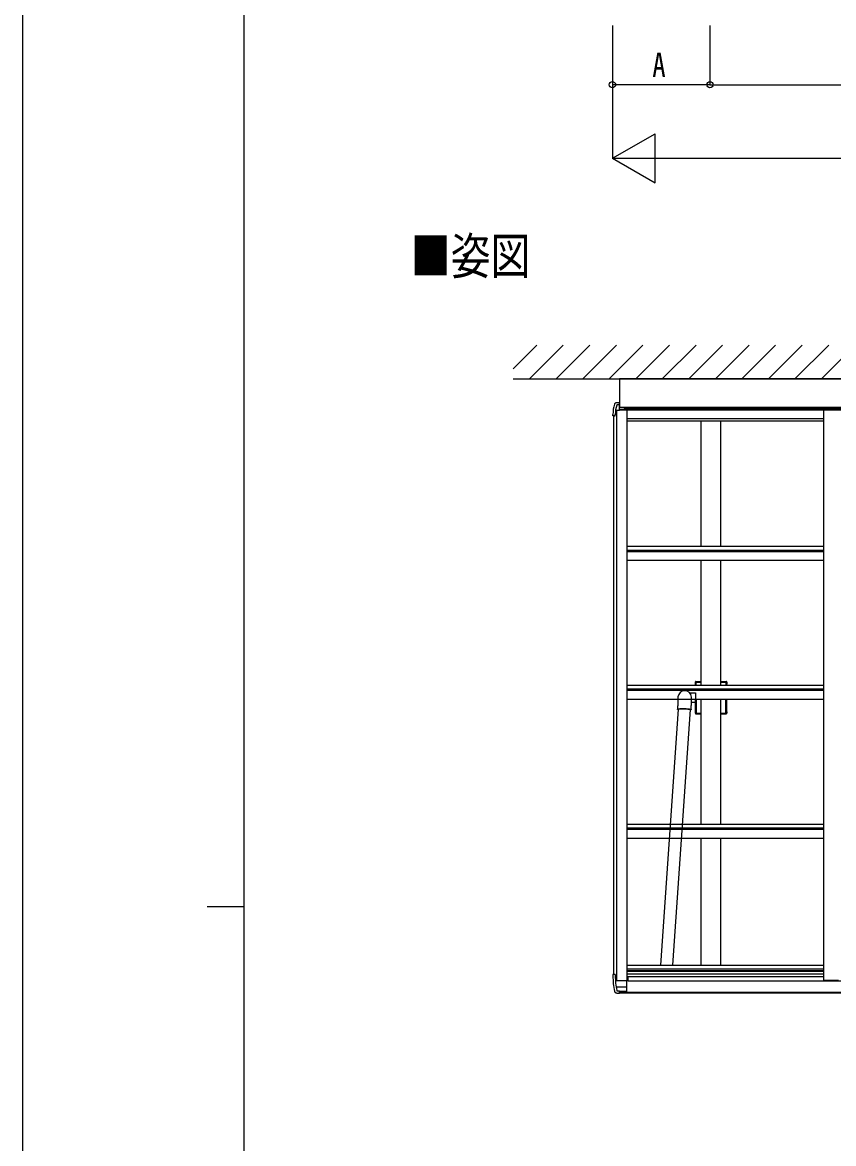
# Model space of a CAD drawing. Units: millimetres, scale not verified. Extents: x -10512 to 10512, y -7425 to 7425.
# Drawn here: x -10512 to -7768, y -490 to 3306 of the extents above; entities that cross this region are included whole.
import ezdxf
from ezdxf.enums import TextEntityAlignment as Align

# ---------------------------------------------------------------- set-up
doc = ezdxf.new("R2010")
doc.units = ezdxf.units.MM
doc.header["$LTSCALE"] = 40
for name, color, linetype in [('0-2_USER1', 3, 'Continuous'), ('0-3_YKK_11E', 7, 'Continuous'), ('0-5_YKK_13', 4, 'Continuous'), ('0-6_YKK_A1', 4, 'Continuous'), ('0-7_YKK_D', 6, 'Continuous'), ('0-8_YKK_ZWAK', 7, 'Continuous')]:
    doc.layers.add(name, color=color, linetype=linetype)
doc.styles.add('ＭＳ ゴシック', font='')
doc.styles.get('ＭＳ ゴシック').set_extended_font_data('MS Gothic')

msp = doc.modelspace()

# ---------------------------------------------------------------- linework, layer by layer
at = {"layer": '0-3_YKK_11E'}
for p, q in [((-8233.5, 1075.04), (-8215.5, 1075.04)), ((-8232.8, 1062.32), (-8232.8, 1070.34)), ((-8230.3, 1072.84), (-8215.5, 1072.84)), ((-8149.5, 1075.04), (-8131.5, 1075.04)), ((-8149.5, 1072.84), (-8134.7, 1072.84)), ((-8132.2, 1070.34), (-8132.2, 1062.32)), ((-8233.5, 965.04), (-8215.5, 965.04)), ((-8230.3, 967.24), (-8215.5, 967.24)), ((-8149.5, 967.24), (-8134.7, 967.24)), ((-8149.5, 965.04), (-8131.5, 965.04))]:
    msp.add_line(p, q, dxfattribs=at)
for points in [[(-8233, 1014.92), (-8233, 996.69), (-8232.9, 996.47), (-8232.8, 996.24), (-8232.8, 995.84), (-8232.9, 995.62), (-8233, 995.4), (-8233, 979.69), (-8232.9, 979.47), (-8232.8, 979.24), (-8232.8, 969.74)], [(-8132.2, 969.74), (-8132.2, 979.24), (-8132.1, 979.47), (-8132, 979.69), (-8132, 995.4), (-8132.1, 995.62), (-8132.2, 995.84), (-8132.2, 996.24), (-8132.1, 996.47), (-8132, 996.69), (-8132, 1014.92)]]:
    msp.add_lwpolyline(points, dxfattribs=at)
for centre, radius, start, end in [((-8233.5, 1073.04), 2, 90, 181.08102), ((-11042.25, 1020.04), 2807.25, 0.86282, 1.08102), ((-8230.3, 1070.34), 2.5, 90, 180), ((-8134.7, 1070.34), 2.5, 0, 90), ((-8131.5, 1073.04), 2, 358.91898, 90), ((-5322.75, 1020.04), 2807.25, 178.91898, 179.13718), ((-11042.25, 1020.04), 2807.25, 358.91898, 359.89548), ((-5322.75, 1020.04), 2807.25, 180.10452, 181.08102), ((-8233.5, 967.04), 2, 178.91898, 270), ((-8230.3, 969.74), 2.5, 180, 270), ((-8134.7, 969.74), 2.5, 270, 0), ((-8131.5, 967.04), 2, 270, 1.08102)]:
    msp.add_arc(centre, radius, start, end, dxfattribs=at)
at = {"layer": '0-5_YKK_13'}
for p, q in [((-8492.5, 2099.23), (-8492.5, 2002.38)), ((-4912.5, 2099.23), (-8492.5, 2099.23)), ((-8501.51, 2019.27), (-8492.5, 2019.74)), ((-8492.5, 2019.74), (-8492.5, 2018.88)), ((-8492.5, 2018.88), (-8492.5, 2017)), ((-8492.5, 2017), (-8492.5, 2011.74)), ((-8514.5, 1973.74), (-8514.5, 1978.74)), ((-8506.5, 1973.74), (-8506.5, 1978.74)), ((-8503.5, 1993.44), (-8492.5, 1993.44)), ((-8503.5, 1980.74), (-8503.5, 1993.44)), ((-8492.5, 2011.74), (-8499.82, 2011.74)), ((-8492.5, 1993.44), (-8492.5, 2011.73)), ((-4912.5, 2002.38), (-8492.5, 2002.38)), ((-8513.65, 1973.74), (-8514.5, 1973.74)), ((-8510.35, 1973.74), (-8513.65, 1973.74)), ((-8510.35, 1973.74), (-8506.5, 1973.74)), ((-8254.98, 1036.04), (-8252.5, 1036.04)), ((-8252.5, 1035.04), (-8254.06, 1035.04)), ((-8253.25, 1034.04), (-8253, 1034.04)), ((-8253, 1034.04), (-8252.5, 1033.54)), ((-8252.5, 1035.04), (-8252.5, 1033.01)), ((-8235.5, 1035.54), (-8235.5, 1004.54)), ((-8235.5, 1003.54), (-8248.74, 1003.93)), ((-8235.5, 1004.54), (-8235.5, 1003.54)), ((-8293.65, 980.67), (-8353.5, 114.65)), ((-8311.5, 114.65), (-8251.61, 979.43)), ((-8514.5, 82.38), (-8514.5, 77.38)), ((-8513.65, 82.38), (-8514.5, 82.38)), ((-8506.5, 82.38), (-8506.5, 77.38)), ((-8468.5, 62.53), (-8468.5, 40.38)), ((-8501.51, 19.85), (-8492.5, 19.38)), ((-8499.82, 27.38), (-8492.5, 27.38)), ((-8492.5, 22.12), (-8492.5, 27.38)), ((-8468.5, 24.98), (-8492.5, 24.98)), ((-8469.5, 22.98), (-8492.5, 22.98)), ((-8492.5, 20.24), (-8492.5, 22.12)), ((-8492.5, 19.38), (-8492.5, 20.24)), ((-8469.5, 22.98), (-8468.5, 23.98)), ((-8468.5, 24.98), (-8468.5, 23.98))]:
    msp.add_line(p, q, dxfattribs=at)
for points in [[(-8509.17, 2013.35), (-8508.89, 2014.11), (-8508.53, 2014.84), (-8508.11, 2015.54), (-8507.62, 2016.2), (-8507.35, 2016.5), (-8507, 2016.86), (-8506.33, 2017.45), (-8505.62, 2017.95), (-8504.88, 2018.37), (-8504.11, 2018.71), (-8503.34, 2018.97), (-8502.97, 2019.06), (-8502.55, 2019.15), (-8501.77, 2019.25)], [(-8503.5, 1980.74), (-8503.5, 1978.74), (-8506.5, 1978.74)], [(-8252.5, 1035.04), (-8252.5, 1036.04), (-8235.5, 1036.54), (-8235.5, 1035.54)], [(-8294.27, 1023.31), (-8294.34, 1022.68), (-8294.38, 1022.35), (-8294.42, 1022), (-8294.46, 1021.63), (-8294.49, 1021.22), (-8294.53, 1020.8), (-8294.56, 1020.35), (-8294.62, 1019.41), (-8294.68, 1018.4), (-8294.74, 1017.34), (-8294.79, 1016.25), (-8294.84, 1015.13), (-8294.89, 1013.97), (-8294.93, 1012.75), (-8294.98, 1011.49), (-8295.02, 1010.18), (-8295.06, 1008.83), (-8295.1, 1007.43), (-8295.14, 1006), (-8295.17, 1004.52), (-8295.21, 1003.02), (-8295.24, 1001.48), (-8295.27, 999.92), (-8295.3, 998.33), (-8295.33, 996.72), (-8295.37, 993.46), (-8295.42, 990.16), (-8295.49, 986.87), (-8295.66, 980.29)], [(-8249.68, 978.96), (-8249.46, 985.54), (-8249.2, 992.12), (-8249.06, 995.38), (-8248.99, 996.99), (-8248.93, 998.58), (-8248.87, 1000.14), (-8248.81, 1001.68), (-8248.76, 1003.18), (-8248.71, 1004.66), (-8248.67, 1006.09), (-8248.63, 1007.49), (-8248.59, 1008.84), (-8248.56, 1010.15), (-8248.53, 1011.41), (-8248.5, 1012.63), (-8248.48, 1013.79), (-8248.47, 1014.91), (-8248.46, 1016), (-8248.45, 1017.07), (-8248.45, 1018.07), (-8248.46, 1019.02), (-8248.47, 1019.47), (-8248.48, 1019.89), (-8248.49, 1020.3), (-8248.51, 1020.68), (-8248.52, 1021.03), (-8248.54, 1021.36), (-8248.58, 1021.99)], [(-8293.77, 979.25), (-8294.55, 979.5), (-8295.26, 979.82), (-8295.62, 980.13), (-8295.61, 980.44), (-8295.24, 980.74), (-8294.51, 981.02), (-8293.44, 981.27), (-8292.04, 981.5), (-8290.34, 981.71), (-8288.35, 981.87), (-8286.12, 982.01), (-8283.68, 982.1), (-8281.06, 982.16), (-8278.32, 982.17), (-8275.48, 982.15), (-8272.6, 982.09)], [(-8272.6, 981.91), (-8275.39, 981.98), (-8278.14, 982), (-8280.79, 981.98), (-8283.31, 981.92), (-8285.64, 981.82), (-8287.75, 981.68), (-8289.6, 981.51), (-8291.16, 981.31), (-8292.4, 981.07), (-8293.31, 980.82), (-8293.87, 980.54), (-8294.06, 980.24), (-8293.88, 979.94), (-8293.72, 979.82)], [(-8272.6, 982.09), (-8269.71, 981.98), (-8266.88, 981.84), (-8264.14, 981.67), (-8261.53, 981.46), (-8259.1, 981.23), (-8256.88, 980.97), (-8254.91, 980.68), (-8253.22, 980.38), (-8251.83, 980.07), (-8250.78, 979.76), (-8250.07, 979.44), (-8249.72, 979.12), (-8249.73, 978.81), (-8250.1, 978.51), (-8250.82, 978.24), (-8251.73, 978.01)], [(-8251.68, 978.58), (-8251.47, 978.72), (-8251.28, 979.01), (-8251.45, 979.31), (-8251.99, 979.62), (-8252.88, 979.93), (-8254.11, 980.24), (-8255.66, 980.53), (-8257.49, 980.81), (-8259.59, 981.07), (-8261.91, 981.3), (-8264.42, 981.5), (-8267.07, 981.68), (-8269.81, 981.81), (-8272.6, 981.91)], [(-8506.5, 82.38), (-8510.35, 82.38), (-8513.65, 82.38)], [(-8503.75, 40.38), (-8468.5, 40.38), (-8468.5, 24.98)], [(-8509.17, 25.79), (-8508.94, 25.14), (-8508.59, 24.38), (-8508.16, 23.66), (-8507.67, 22.99), (-8507.11, 22.36), (-8506.43, 21.75), (-8505.71, 21.22), (-8504.95, 20.78), (-8504.57, 20.6), (-8504.17, 20.42), (-8503.37, 20.16), (-8502.57, 19.97), (-8501.77, 19.87)]]:
    msp.add_lwpolyline(points, dxfattribs=at)
for centre, radius, start, end in [((-8399.5, 1978.74), 115, 162.49309, 180), ((-8399.5, 1978.74), 107, 162.82818, 180), ((-8499.82, 2009.74), 2, 90, 162.82818), ((-8271.5, 1020.04), 23, 4.85714, 174.52639), ((-8262.76, 77.3), 251.74, 179.98118, 191.80718), ((-8257.41, 77.3), 249.09, 179.98192, 191.23052), ((-8499.82, 29.38), 2, 197.17182, 270)]:
    msp.add_arc(centre, radius, start, end, dxfattribs=at)
at = {"layer": '0-6_YKK_A1'}
for p, q in [((-8851.77, 2133.68), (-8772.14, 2213.32)), ((-8796.42, 2099.23), (-8682.33, 2213.32)), ((-8706.62, 2099.23), (-8592.53, 2213.32)), ((-8616.82, 2099.23), (-8502.73, 2213.32)), ((-8527.02, 2099.23), (-8412.93, 2213.32)), ((-8437.21, 2099.23), (-8323.12, 2213.32)), ((-8347.41, 2099.23), (-8233.32, 2213.32)), ((-8257.61, 2099.23), (-8143.52, 2213.32)), ((-8167.81, 2099.23), (-8053.72, 2213.32)), ((-8078, 2099.23), (-7963.91, 2213.32)), ((-7988.2, 2099.23), (-7874.11, 2213.32)), ((-7898.4, 2099.23), (-7784.31, 2213.32)), ((-7808.59, 2099.23), (-7694.51, 2213.32)), ((-8852.52, 2099.23), (-4552.48, 2099.23)), ((-8492.5, 1993.44), (-8492.5, 2019.21)), ((-8502.8, 1978.74), (-8506.5, 1978.74)), ((-4912.5, 1995.61), (-8492.5, 1995.61)), ((-4912.5, 1995.43), (-8492.5, 1995.4)), ((-4912.5, 1993.44), (-8492.5, 1993.44)), ((-8476, 2002.38), (-8476, 1999.88)), ((-4929, 1999.88), (-8476, 1999.88)), ((-8467.5, 1993.44), (-8467.5, 62.53)), ((-7801.5, 1993.44), (-7801.5, 62.53)), ((-8512.5, 1973.74), (-8512.5, 82.38)), ((-8467.5, 1965.57), (-7801.5, 1965.57)), ((-8467.5, 1957.27), (-7801.5, 1957.27)), ((-8215.5, 1532.68), (-8215.5, 1957.27)), ((-8149.5, 1532.68), (-8149.5, 1957.27)), ((-8467.5, 1532.68), (-7801.5, 1532.68)), ((-8467.5, 1519.66), (-7801.5, 1519.66)), ((-8467.5, 1515.12), (-7801.5, 1515.12)), ((-8467.5, 1485.28), (-7801.5, 1485.28)), ((-8215.5, 1062.32), (-8215.5, 1485.28)), ((-8149.5, 1062.32), (-8149.5, 1485.28)), ((-8467.5, 1062.32), (-7801.5, 1062.32)), ((-8467.5, 1049.31), (-7801.5, 1049.31)), ((-8467.5, 1044.76), (-7801.5, 1044.76)), ((-8467.5, 1014.92), (-7801.5, 1014.92)), ((-8215.5, 591.96), (-8215.5, 1014.92)), ((-8149.5, 591.96), (-8149.5, 1014.92)), ((-8467.5, 591.96), (-7801.5, 591.96)), ((-8467.5, 578.95), (-7801.5, 578.95)), ((-8467.5, 574.4), (-7801.5, 574.4)), ((-8467.5, 544.56), (-7801.5, 544.56)), ((-8215.5, 114.65), (-8215.5, 544.56)), ((-8149.5, 114.65), (-8149.5, 544.56)), ((-8467.5, 114.65), (-7801.5, 114.65)), ((-8502.8, 77.38), (-8506.5, 77.38)), ((-8467.5, 101.64), (-7801.5, 101.64)), ((-8467.5, 96.56), (-7801.5, 96.56)), ((-7801.5, 92.63), (-8467.5, 92.63)), ((-8467.5, 84.44), (-7801.5, 84.44)), ((-8467.5, 76.04), (-7801.5, 76.04)), ((-8462.5, 60.43), (-8462.5, 76.04)), ((-4936.5, 60.43), (-8462.5, 60.43)), ((-7751.5, 62.53), (-7801.5, 62.53)), ((-8492.51, 22.38), (-4912.5, 22.38)), ((-8492.5, 20.24), (-4912.5, 20.24))]:
    msp.add_line(p, q, dxfattribs=at)
msp.add_lwpolyline([(-8502.8, 1993.44), (-8502.8, 62.53), (-8467.5, 62.53)], dxfattribs=at)
at = {"layer": '0-7_YKK_D'}
for p, q in [((-8516.1, 3296.16), (-8516.1, 2845.16)), ((-8516.1, 3296.16), (-8516.1, 3094.27)), ((-8186.1, 3296.16), (-8186.1, 3094.27)), ((-8186.1, 3296.16), (-8186.1, 3094.27)), ((-8186.1, 3095.27), (-8516.1, 3095.27)), ((-8186.1, 3095.27), (-5226.1, 3095.27)), ((-8516.1, 2846.16), (-8371.76, 2929.5)), ((-8371.76, 2762.83), (-8371.76, 2929.5)), ((-8516.1, 2846.16), (-8371.76, 2762.83)), ((-8516.1, 2846.16), (-8227.42, 2846.16)), ((-8349.43, 2846.16), (-5062.77, 2846.16))]:
    msp.add_line(p, q, dxfattribs=at)
for centre in [(-8516.1, 3095.27), (-8186.1, 3095.27), (-8186.1, 3095.27)]:
    msp.add_circle(centre, 10.62, dxfattribs=at)
at = {"layer": '0-8_YKK_ZWAK'}
for p, q in [((-9762.45, -6312.5), (-9762.45, 6937.5)), ((-9887.45, 312.5), (-9762.45, 312.5))]:
    msp.add_line(p, q, dxfattribs=at)
msp.add_lwpolyline([(-10512.5, -7425), (10512.5, -7425), (10512.5, 7425), (-10512.5, 7425)], close=True, dxfattribs=at)

# ---------------------------------------------------------------- texts
at = {"layer": '0-2_USER1', "style": 'ＭＳ ゴシック', "width": 0.8}
msp.add_text('■姿図', height=123.8, dxfattribs=at).set_placement((-9198.51, 2416.2), align=Align.BOTTOM_LEFT)
at = {"layer": '0-7_YKK_D', "style": 'ＭＳ ゴシック', "width": 0.8}
msp.add_text('A', height=82.48, dxfattribs=at).set_placement((-8381.1, 3096.94), align=Align.BOTTOM_LEFT)

doc.saveas('drawing.dxf')
